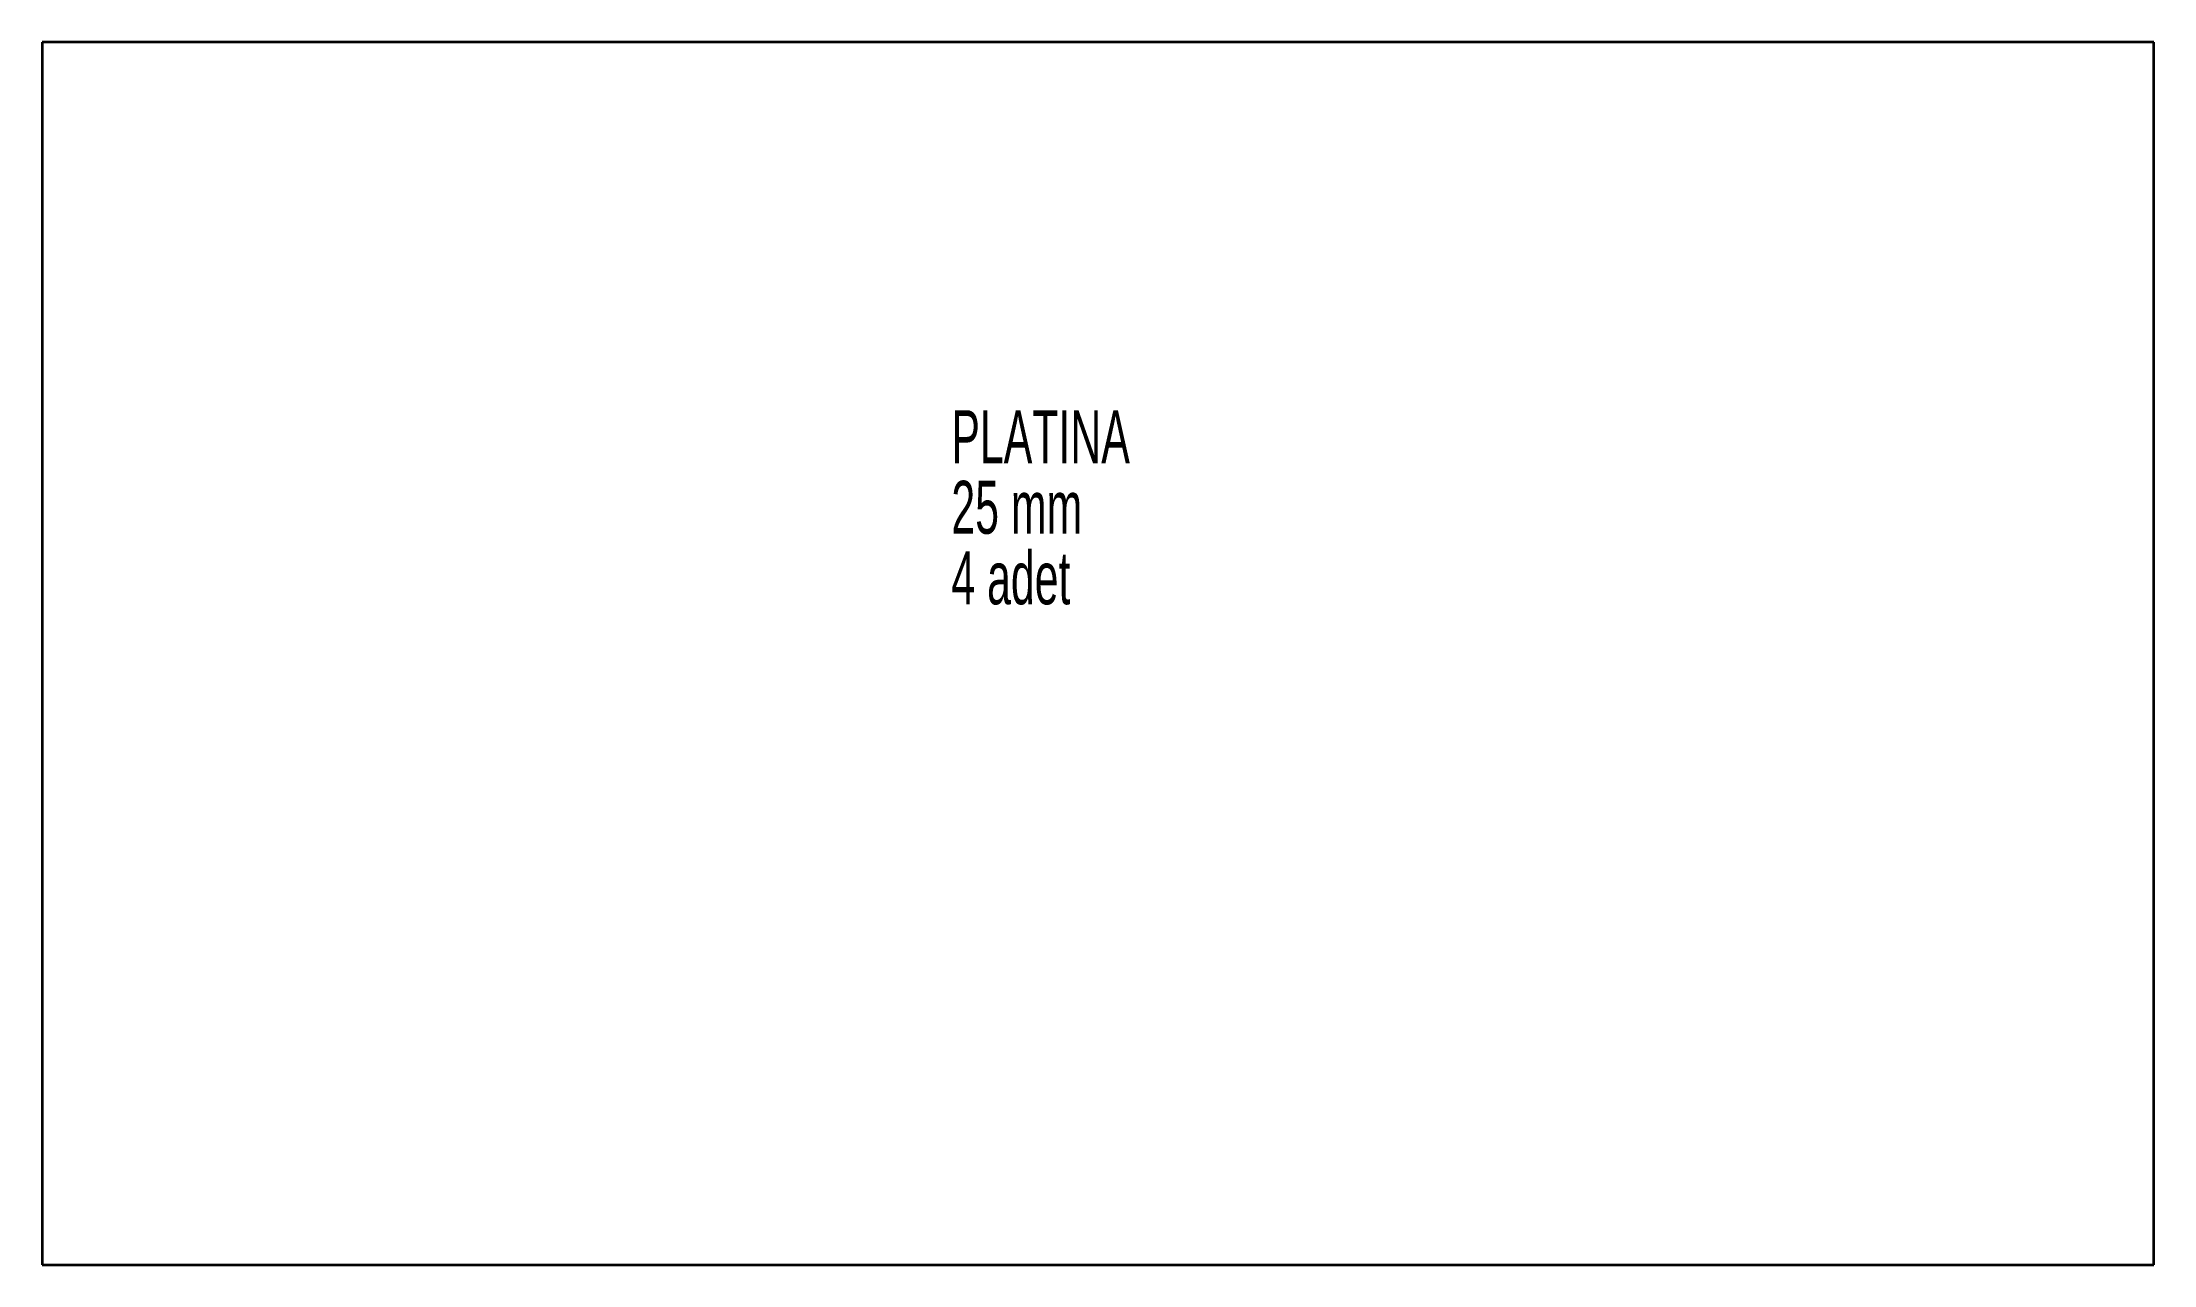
# Model space of a CAD drawing. Header units: millimetres. Extents: x -166 to 594, y -105 to 335.
import ezdxf

# ---------------------------------------------------------------- set-up
doc = ezdxf.new("R2010")
doc.units = ezdxf.units.MM
doc.styles.add('SLDTEXTSTYLE0', font='TXT', dxfattribs={"width": 0.605})

msp = doc.modelspace()

# ---------------------------------------------------------------- linework, layer by layer
at = {"color": 7, "linetype": 'Continuous', "lineweight": 35}
for p, q in [((594.47, 334.64), (-165.53, 334.64)), ((-165.53, 334.64), (-165.53, -105.36)), ((594.47, -105.36), (594.47, 334.64)), ((-165.53, -105.36), (594.47, -105.36))]:
    msp.add_line(p, q, dxfattribs=at)

# ---------------------------------------------------------------- texts
at = {"color": 7, "linetype": 'Continuous', "lineweight": 0, "char_height": 19.05, "attachment_point": 1, "style": 'SLDTEXTSTYLE0'}
for s, insert in [('PLATINA', (161.69, 202.19)), ('25 mm', (161.69, 176.79)), ('4 adet', (161.69, 151.39))]:
    msp.add_mtext(s, dxfattribs=dict(at, insert=insert))

doc.saveas('drawing.dxf')
